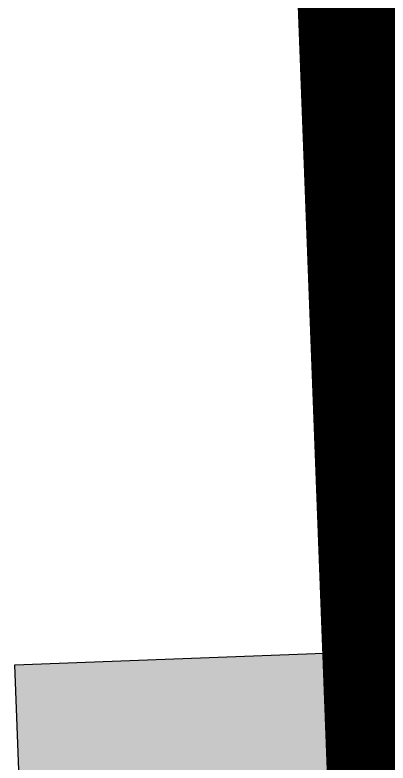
# Model space of a CAD drawing. Header units: metres. Extents: x 1956498 to 1957612, y 2277909 to 2278547.
# Drawn here: x 1956619.4306 to 1956619.45435, y 2278199.44414 to 2278199.4918 of the extents above; entities that cross this region are included whole.
import ezdxf
from ezdxf.enums import TextEntityAlignment as Align

# ---------------------------------------------------------------- set-up
doc = ezdxf.new("R2010")
doc.units = ezdxf.units.M
for name, color, linetype in [('PVcase Transformers', 7, 'Continuous'), ('UBS-100-Postes', 8, 'Continuous'), ('UBS_400_DETAIL POSTE HTA TOOLKIT UBS', 7, 'Continuous')]:
    doc.layers.add(name, color=color, linetype=linetype)
doc.styles.get("Standard").update_dxf_attribs({"font": 'verdana.ttf'})

# ---------------------------------------------------------------- blocks, each defined once
blk = doc.blocks.new('*U2672')
at = {"layer": 'UBS-100-Postes', "color": 7, "transparency": 33554687, "const_width": 0.05}
blk.add_lwpolyline([(0, 3), (5.3, 3), (5.3, 0), (0, 0)], close=True, dxfattribs=at)
at = {"color": 7, "transparency": 33554687}
blk.add_attdef('NUMEROPOSTE', text='', height=1, dxfattribs=at).set_placement((2, 1.205513), align=Align.MIDDLE_CENTER)
blk = doc.blocks.new('SEGMENTO PROFIL')
h = blk.add_hatch(color=30)
h.dxf.hatch_style = 1
h.paths.add_polyline_path([(-74.244, 27.58), (74.42, 27.58), (74.42, 0), (-74.244, 0)])
blk.add_lwpolyline([(-74.244, 27.58), (74.42, 27.58), (74.42, 0), (-74.244, 0)], close=True)
blk = doc.blocks.new('UBS_PDT C1752')
at = {"xscale": 0.001, "yscale": 0.001, "zscale": 0.001}
blk.add_blockref('SEGMENTO PROFIL', (2.343837, 1.516998), dxfattribs=at)

msp = doc.modelspace()

# ---------------------------------------------------------------- block references
at = {"layer": 'PVcase Transformers', "transparency": 33554687, "rotation": 92.17295975226276}
msp.add_blockref('*U2672', (1956622.665154, 2278194.501232), dxfattribs=at)
at = {"layer": 'UBS_400_DETAIL POSTE HTA TOOLKIT UBS', "transparency": 33554687, "rotation": 92.17295973550951}
msp.add_blockref('UBS_PDT C1752', (1956621.065755, 2278197.09245), dxfattribs=at)

doc.saveas('drawing.dxf')
